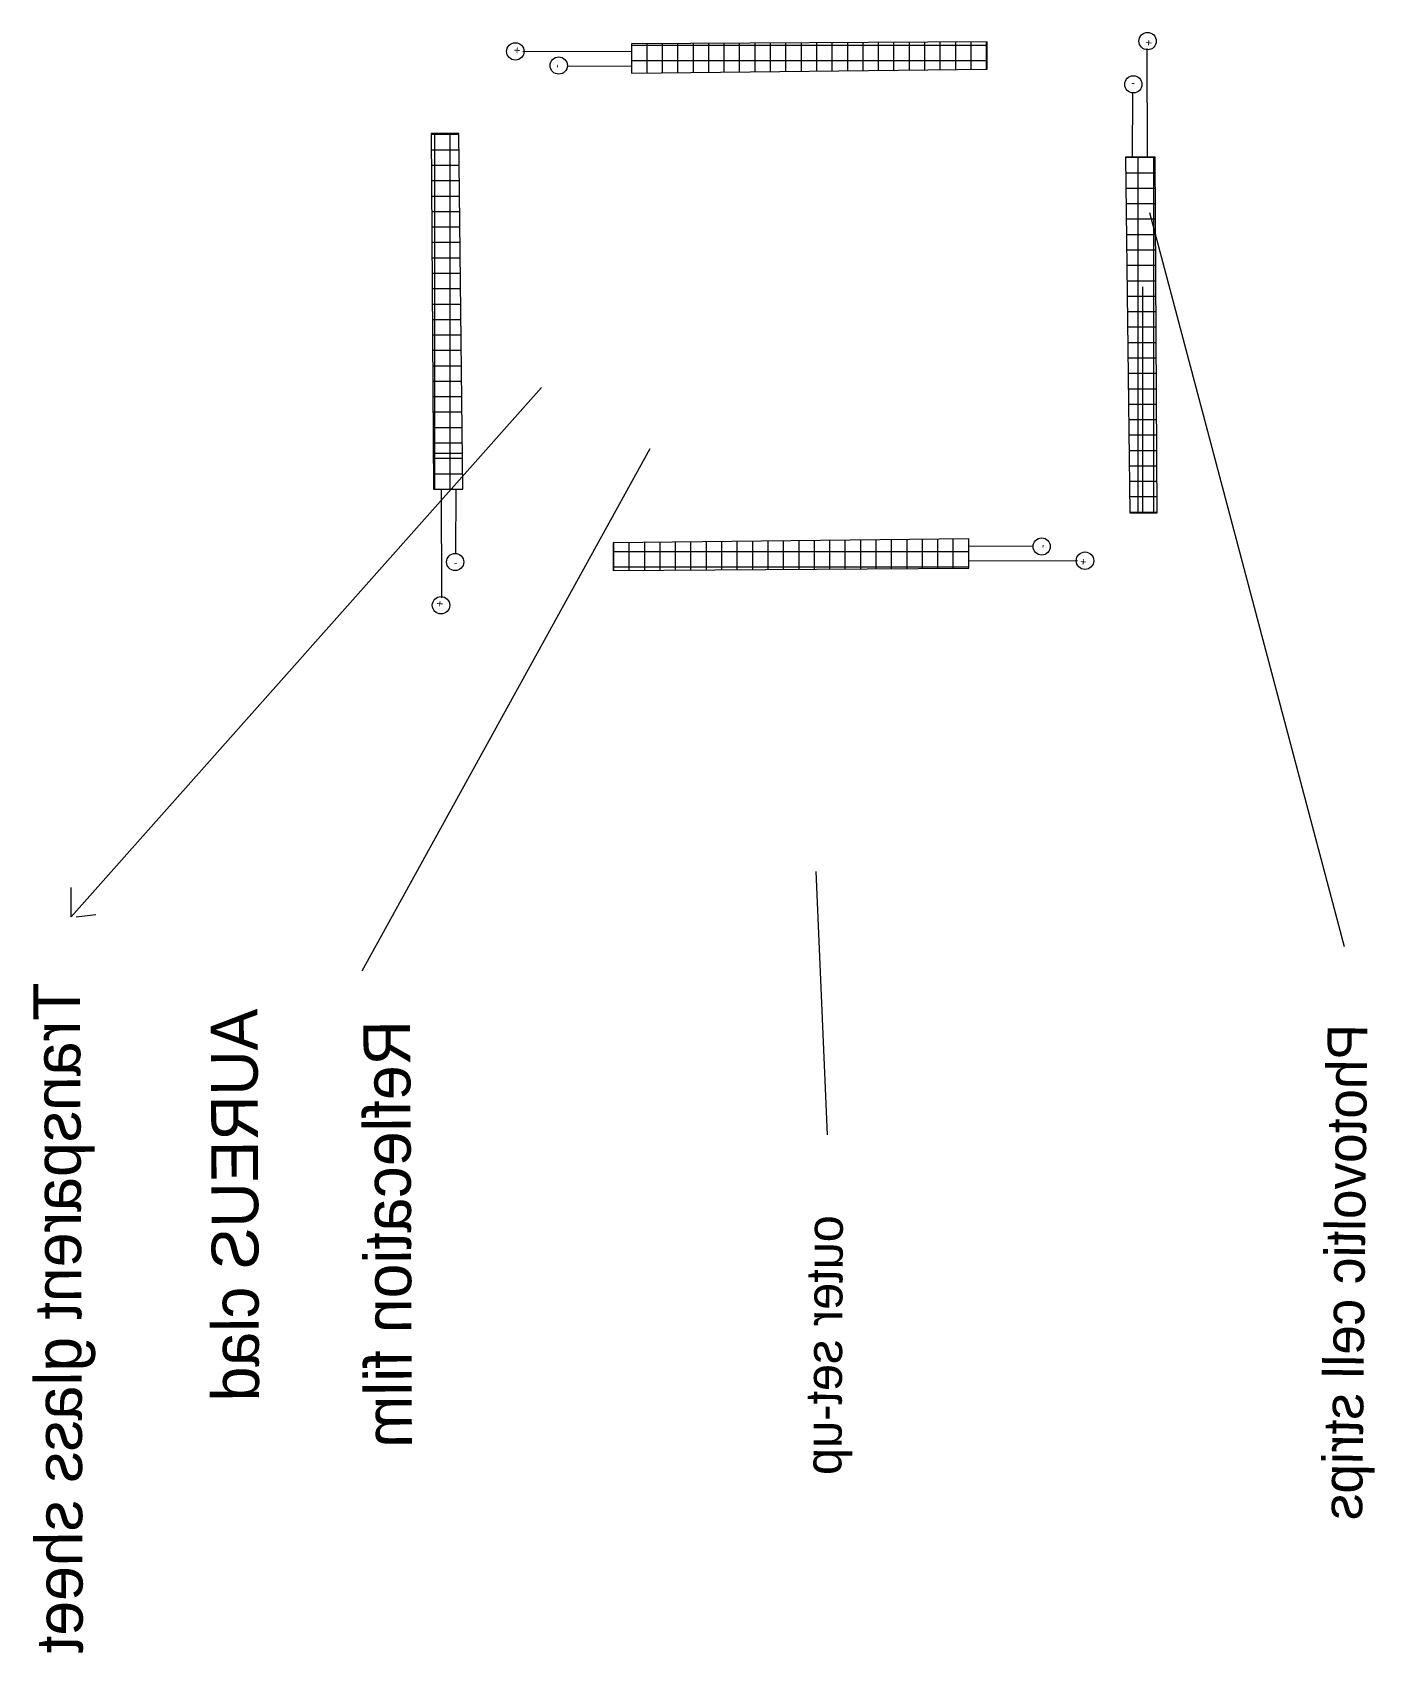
# Model space of a CAD drawing. Header units: feet. Extents: x 197.2 to 208.7, y 192.5 to 223.7.
# Drawn here: x 197.24 to 208.56, y 192.46 to 206.13 of the extents above; entities that cross this region are included whole.
import ezdxf

# ---------------------------------------------------------------- set-up
doc = ezdxf.new("R2010")
doc.units = ezdxf.units.FT

msp = doc.modelspace()

# ---------------------------------------------------------------- hatches: boundary and pattern name
at = {"linetype": 'ByBlock', "true_color": 0x4554a5}
h = msp.add_hatch(dxfattribs=at)
h.set_pattern_fill('ANGLE', color=175)
h.set_pattern_definition([(0, (202.761, 206.605), (0, 6.985), [5.08, -1.905]), (90, (202.761, 206.605), (-6.985, 4e-16), [5.08, -1.905])])
h.paths.add_polyline_path([(202.29, 205.784), (205.29, 205.819), (205.29, 206.05), (202.29, 206.033)])
at = {"linetype": 'ByBlock', "true_color": 0x105689}
h = msp.add_hatch(dxfattribs=at)
h.set_pattern_fill('ANSI37', color=146, scale=0.041, angle=225)
h.set_pattern_definition([(270, (202.28961, 206.28131), (0.130175, -2e-17), []), (360, (202.28961, 206.28131), (3e-17, 0.130175), [])])
h.paths.add_polyline_path([(205.29, 206.05), (202.29, 206.033), (202.29, 205.784), (205.29, 205.819)])
at = {"linetype": 'ByBlock', "true_color": 0x4554a5}
h = msp.add_hatch(dxfattribs=at)
h.set_pattern_fill('ANGLE', color=175)
h.set_pattern_definition([(0, (199.254, 202.5725), (0, 6.985), [5.08, -1.905]), (90, (199.254, 202.5725), (-6.985, 4e-16), [5.08, -1.905])])
h.paths.add_polyline_path([(200.617, 202.274), (200.866, 202.274), (200.831, 205.274), (200.6, 205.274)])
at = {"linetype": 'ByBlock', "true_color": 0x105689}
h = msp.add_hatch(dxfattribs=at)
h.set_pattern_fill('ANSI37', color=146, scale=0.041, angle=-45)
h.set_pattern_definition([(360, (200.3686, 202.27429), (2e-17, 0.130175), []), (90, (200.3686, 202.27429), (-0.130175, 4e-17), [])])
h.paths.add_polyline_path([(200.6, 205.274), (200.617, 202.274), (200.866, 202.274), (200.831, 205.274)])
at = {"linetype": 'ByBlock', "true_color": 0x4554a5}
h = msp.add_hatch(dxfattribs=at)
h.set_pattern_fill('ANGLE', color=175)
h.set_pattern_definition([(0, (206.5975, 205.882), (0, 6.985), [5.08, -1.905]), (90, (206.5975, 205.882), (-6.985, 4e-16), [5.08, -1.905])])
h.paths.add_polyline_path([(206.457, 205.075), (206.492, 202.075), (206.723, 202.075), (206.706, 205.075)])
at = {"linetype": 'ByBlock', "true_color": 0x105689}
h = msp.add_hatch(dxfattribs=at)
h.set_pattern_fill('ANSI37', color=146, scale=0.041, angle=135)
h.set_pattern_definition([(180, (206.95444, 205.07453), (-8e-18, -0.130175), []), (270, (206.95444, 205.07453), (0.130175, -2e-17), [])])
h.paths.add_polyline_path([(206.723, 202.075), (206.706, 205.075), (206.457, 205.075), (206.492, 202.075)])
at = {"linetype": 'ByBlock', "true_color": 0x4554a5}
h = msp.add_hatch(dxfattribs=at)
h.set_pattern_fill('ANGLE', color=175)
h.set_pattern_definition([(0, (205.1335, 202.4936), (0, 6.985), [5.08, -1.905]), (90, (205.1335, 202.4936), (-6.985, 4e-16), [5.08, -1.905])])
h.paths.add_polyline_path([(202.134, 201.588), (205.134, 201.606), (205.134, 201.854), (202.134, 201.82)])
at = {"linetype": 'ByBlock', "true_color": 0x105689}
h = msp.add_hatch(dxfattribs=at)
h.set_pattern_fill('ANSI37', color=146, scale=0.041, angle=45)
h.set_pattern_definition([(90, (205.13354, 201.35702), (-0.130175, 0), []), (180, (205.13354, 201.35702), (-1e-17, -0.130175), [])])
h.paths.add_polyline_path([(202.134, 201.588), (205.134, 201.606), (205.134, 201.854), (202.134, 201.82)])

# ---------------------------------------------------------------- linework, layer by layer
at = {"linetype": 'ByBlock'}
for p, q in [((202.286, 205.968), (201.372, 205.965)), ((206.642, 205.078), (206.638, 205.992)), ((202.286, 205.842), (201.747, 205.845)), ((206.515, 205.078), (206.519, 205.617)), ((200.682, 202.271), (200.685, 201.357)), ((200.808, 202.271), (200.805, 201.732)), ((205.137, 201.796), (205.676, 201.793)), ((205.137, 201.67), (206.051, 201.673))]:
    msp.add_line(p, q, dxfattribs=at)
at = {"linetype": 'ByBlock', "elevation": 0.1}
for points in [[(205.29, 206.05), (202.29, 206.033), (202.29, 205.784), (205.29, 205.819)], [(200.6, 205.274), (200.617, 202.274), (200.866, 202.274), (200.831, 205.274)], [(206.723, 202.075), (206.706, 205.075), (206.457, 205.075), (206.492, 202.075)], [(202.134, 201.588), (205.134, 201.606), (205.134, 201.854), (202.134, 201.82)]]:
    msp.add_lwpolyline(points, close=True, dxfattribs=at)
at = {"linetype": 'ByBlock'}
for points in [[(206.659, 204.608), (208.3, 198.415)], [(201.53, 203.132), (197.563, 198.664), (197.563, 198.913)], [(202.443, 202.613), (200.014, 198.207)], [(203.843, 199.048), (203.938, 196.824)], [(197.605, 198.664), (197.771, 198.685)]]:
    msp.add_lwpolyline(points, dxfattribs=at)
for centre, radius in [((206.642, 206.055), 0.0736), ((201.309, 205.968), 0.0736), ((201.675, 205.849), 0.0727), ((206.522, 205.69), 0.0727), ((205.749, 201.79), 0.0727), ((200.801, 201.659), 0.0727), ((206.114, 201.67), 0.0736), ((200.682, 201.294), 0.0736)]:
    msp.add_circle(centre, radius, dxfattribs=at)

# ---------------------------------------------------------------- texts
for rotation, p in [(85.8521, (206.682, 206.012)), (175.8521, (201.352, 206.008)), (355.8521, (206.071, 201.63)), (265.8521, (200.641, 201.336))]:
    msp.add_text('+', height=0.0675, rotation=rotation, dxfattribs=at).set_placement(p)
at = {"linetype": 'ByBlock', "extrusion": (0.078789, 0.045557, 0.99585)}
msp.add_text('-', height=0.0675, rotation=147.7774, dxfattribs=at).set_placement((77.281, -276.454, 25.267))
at = {"linetype": 'ByBlock', "extrusion": (0.045557, -0.078789, 0.99585)}
msp.add_text('-', height=0.0675, rotation=147.7774, dxfattribs=at).set_placement((281.776, 74.401, -6.798))
at = {"linetype": 'ByBlock', "extrusion": (-0.078789, -0.045557, 0.99585)}
msp.add_text('-', height=0.0675, rotation=147.7774, dxfattribs=at).set_placement((-71.668, 277.991, -25.404))
at = {"linetype": 'ByBlock', "extrusion": (-0.045557, 0.078789, 0.99585)}
msp.add_text('-', height=0.0675, rotation=147.7774, dxfattribs=at).set_placement((-274.748, -73.73, 6.74))
at = {"color": 2, "linetype": 'ByBlock', "lineweight": 30, "ltscale": 4, "extrusion": (2.08167e-17, 6.59845e-16, -1)}
for s, p in [('Transparent glass sheet', (-197.636, 198.112)), ('AUREUS clad', (-199.133, 197.89)), ('Reflecation film', (-200.421, 197.792))]:
    msp.add_text(s, height=0.39459, rotation=269.7535, dxfattribs=at).set_placement(p)
at = {"color": 2, "linetype": 'ByBlock', "lineweight": 30, "ltscale": 4, "extrusion": (-3.8551e-17, -1.0661e-15, -1)}
msp.add_text('Photovoltic cell strips', height=0.33529, rotation=270.6085, dxfattribs=at).set_placement((-208.496, 197.758))
at = {"color": 2, "linetype": 'ByBlock', "lineweight": 30, "ltscale": 4, "extrusion": (-5.02001e-17, -1.00896e-15, -1)}
msp.add_text('outer set-up', height=0.30729, rotation=270.3431, dxfattribs=at).set_placement((-204.072, 196.146))

doc.saveas('drawing.dxf')
